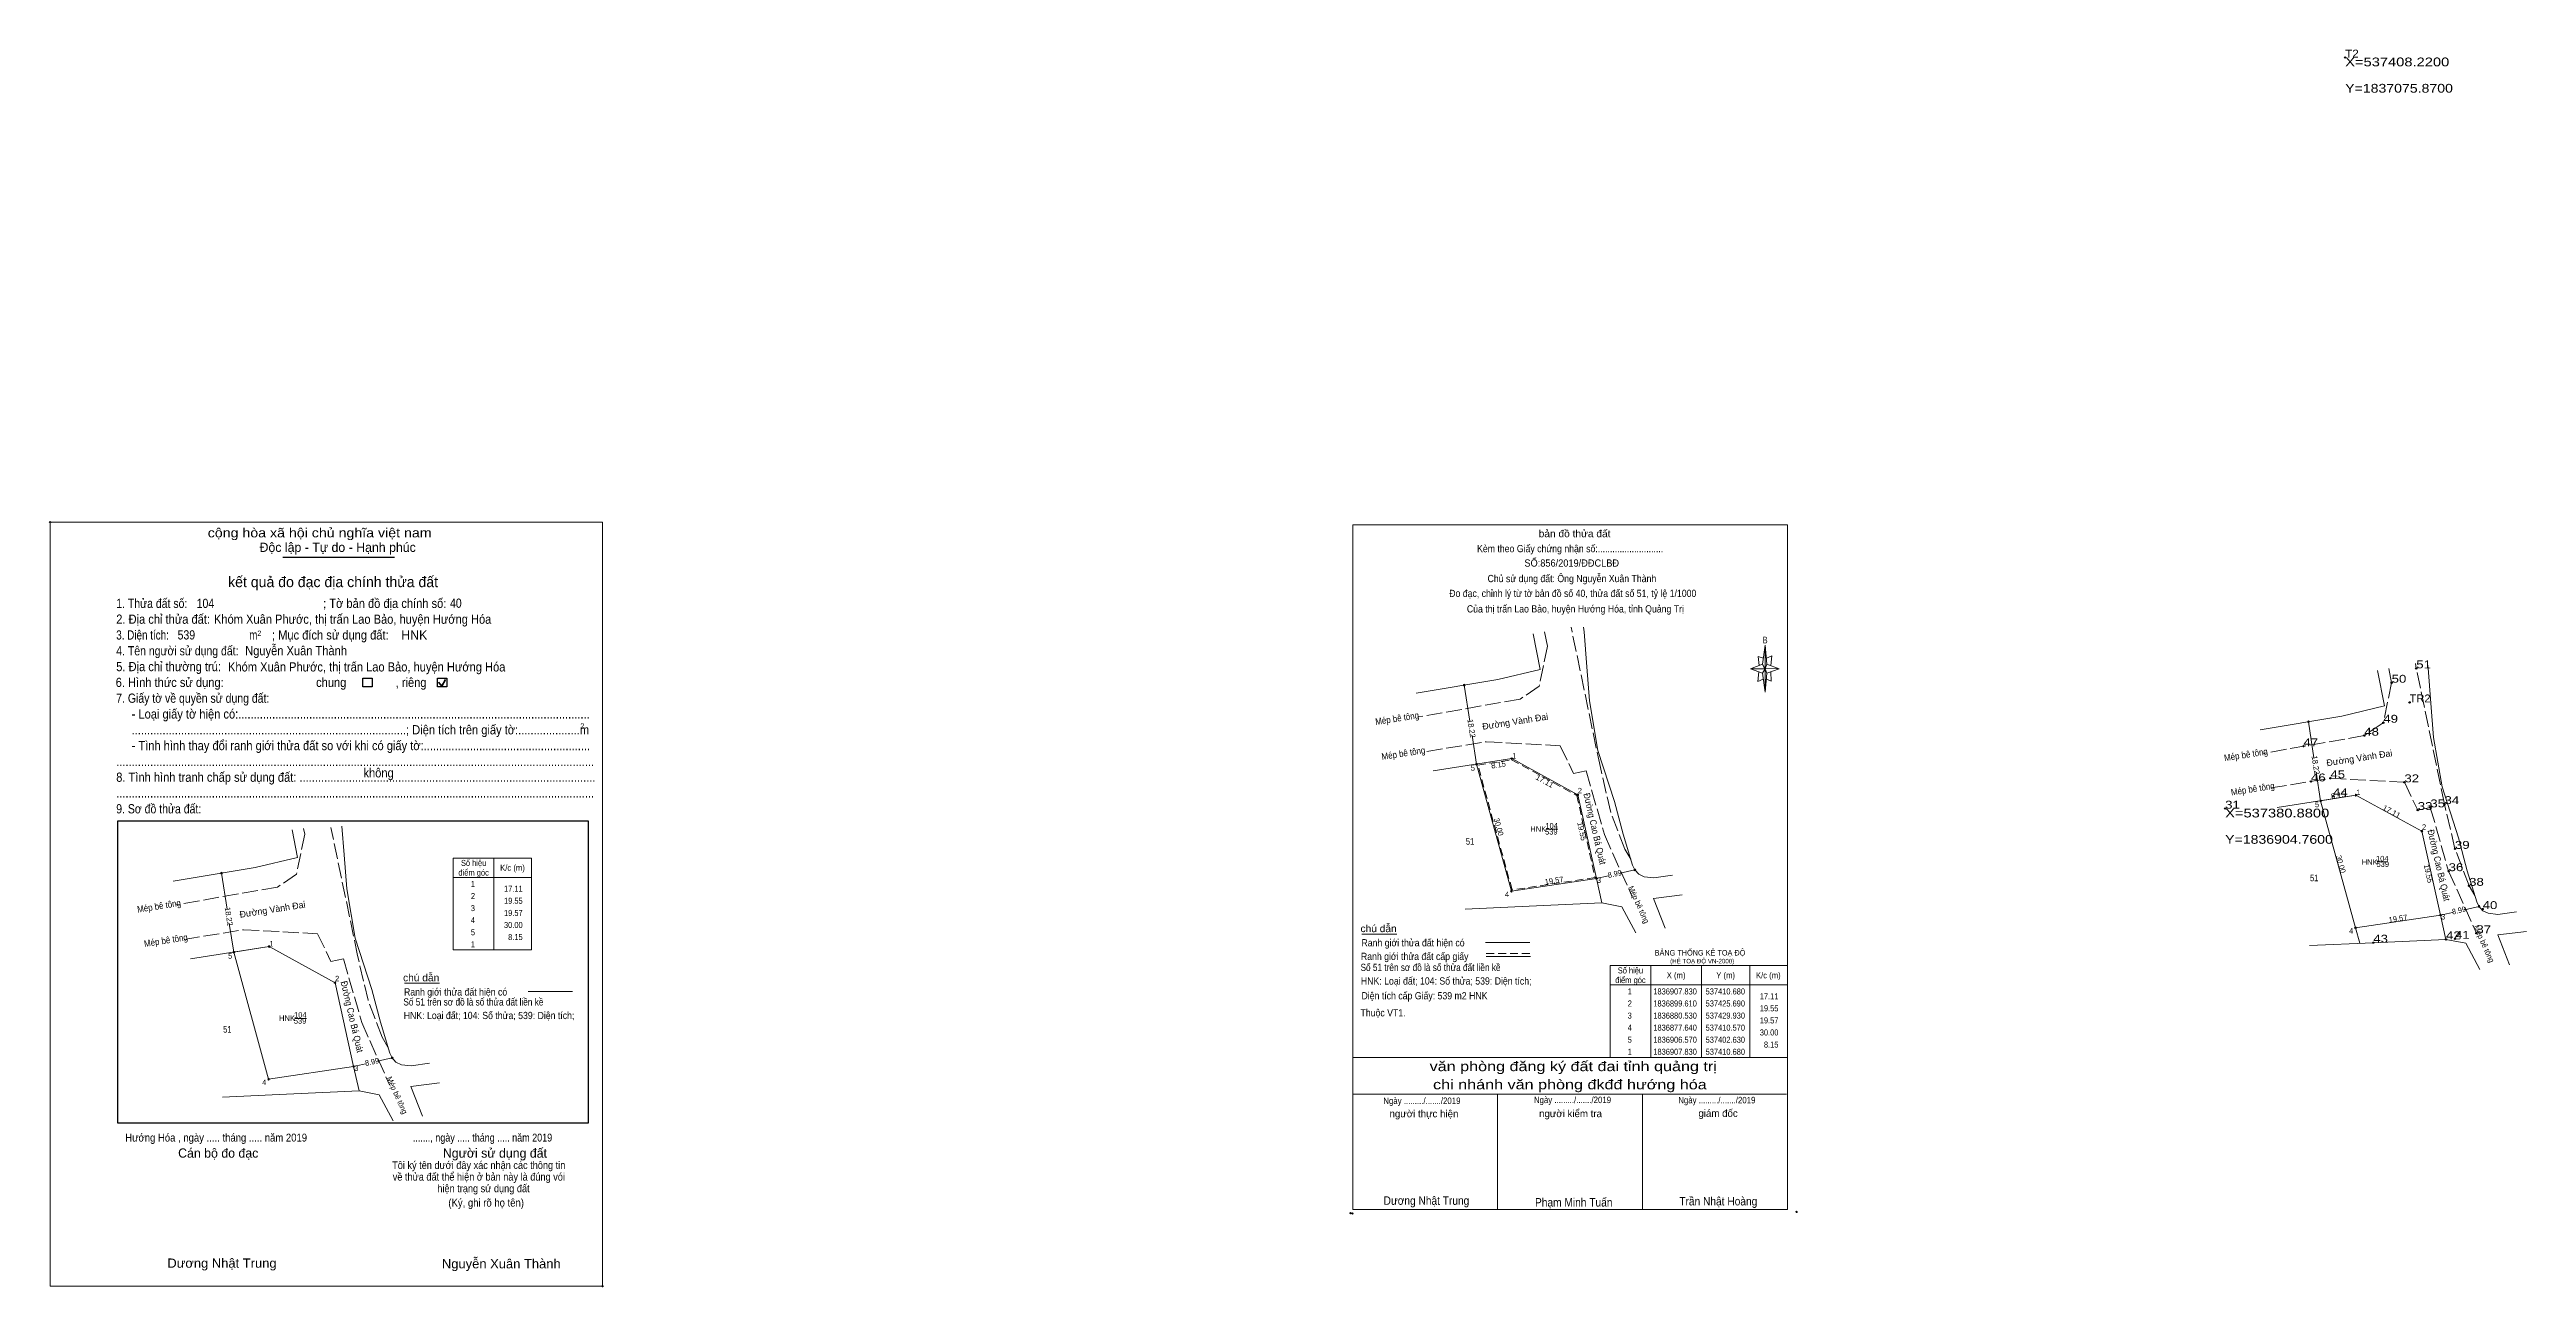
# Model space of a CAD drawing. Header units: metres. Extents: x 536885 to 537450, y 1836796 to 1837078.
import ezdxf
from ezdxf.enums import TextEntityAlignment as Align

# ---------------------------------------------------------------- set-up
doc = ezdxf.new("R2010")
doc.units = ezdxf.units.M
doc.header["$LTSCALE"] = 0.6
doc.header["$PDMODE"] = 32
doc.header["$PDSIZE"] = 0.3
doc.linetypes.add('LONG_DASHED', pattern=[7.5, 6, -1.5])
doc.linetypes.add('MEDIUM_DASHED', pattern=[4.5, 3, -1.5])
for name, color, linetype, lineweight in [('1', 7, 'Continuous', 13), ('10', 7, 'Continuous', 13), ('13', 7, 'Continuous', 13), ('17', 7, 'Continuous', 13), ('22', 7, 'Continuous', 13), ('23', 7, 'Continuous', 13), ('24', 7, 'LONG_DASHED', 13), ('3', 7, 'Continuous', 25), ('36', 7, 'Continuous', 13), ('40', 7, 'Continuous', 13), ('5', 7, 'Continuous', 13), ('6', 7, 'Continuous', 13), ('63', 7, 'Continuous', 13)]:
    doc.layers.add(name, color=color, linetype=linetype, lineweight=lineweight)
for name, color, linetype in [('12', 7, 'Continuous'), ('2', 7, 'Continuous'), ('7', 7, 'Continuous')]:
    doc.layers.add(name, color=color, linetype=linetype)

msp = doc.modelspace()

# ---------------------------------------------------------------- hatches: boundary and pattern name
at = {"layer": '63'}
for points in [[(537207.76, 1836932.89, 1), (537207.36, 1836932.89, 1)], [(537400.03, 1836924.57, 1), (537399.63, 1836924.57, 1)], [(537218.61, 1836916.15, 1), (537218.21, 1836916.15, 1)], [(537210.56, 1836914.89, 1), (537210.16, 1836914.89, 1)], [(537233.62, 1836907.93, 1), (537233.22, 1836907.93, 1)], [(537402.83, 1836906.57, 1), (537402.43, 1836906.57, 1)], [(537410.88, 1836907.83, 1), (537410.48, 1836907.83, 1)], [(537425.89, 1836899.61, 1), (537425.49, 1836899.61, 1)], [(536924.71, 1836890.07, 1), (536924.31, 1836890.07, 1)], [(537237.86, 1836888.85, 1), (537237.46, 1836888.85, 1)], [(537246.64, 1836890.8, 1), (537246.24, 1836890.8, 1)], [(537218.5, 1836885.96, 1), (537218.1, 1836885.96, 1)], [(537438.91, 1836882.48, 1), (537438.51, 1836882.48, 1)], [(537410.77, 1836877.64, 1), (537410.37, 1836877.64, 1)], [(537430.13, 1836880.53, 1), (537429.73, 1836880.53, 1)], [(536927.51, 1836872.07, 1), (536927.11, 1836872.07, 1)], [(536935.56, 1836873.33, 1), (536935.16, 1836873.33, 1)], [(536950.57, 1836865.11, 1), (536950.17, 1836865.11, 1)], [(536935.45, 1836843.14, 1), (536935.05, 1836843.14, 1)], [(536954.81, 1836846.03, 1), (536954.41, 1836846.03, 1)], [(536963.59, 1836847.98, 1), (536963.19, 1836847.98, 1)]]:
    msp.add_hatch(color=256, dxfattribs=at).paths.add_polyline_path(points)

# ---------------------------------------------------------------- linework, layer by layer
at = {"layer": '1'}
for p, q in [((537224.88, 1836936.48), (537223.28, 1836944.57)), ((537417.15, 1836928.16), (537415.55, 1836936.25)), ((536941.83, 1836893.66), (536940.58, 1836899.96)), ((537226.29, 1836900.06), (537228.89, 1836900.06)), ((536986.56, 1836893.49), (536986.56, 1836872.59)), ((537218.3, 1836885.96), (537237.66, 1836888.85)), ((536941.29, 1836856.98), (536943.89, 1836856.98)), ((536935.25, 1836843.14), (536954.61, 1836846.03))]:
    msp.add_line(p, q, dxfattribs=at)
at = {"layer": '1', "linetype": 'MEDIUM_DASHED'}
msp.add_lwpolyline([(537218.36, 1836915.89), (537233.2, 1836907.77), (537237.36, 1836889.06), (537218.48, 1836886.24), (537210.68, 1836914.69)], close=True, dxfattribs=at)
at = {"layer": '1'}
for points in [[(537410.68, 1836907.83), (537425.69, 1836899.61), (537429.93, 1836880.53), (537410.57, 1836877.64), (537402.63, 1836906.57)], [(536935.36, 1836873.33), (536950.37, 1836865.11), (536954.61, 1836846.03), (536935.25, 1836843.14), (536927.31, 1836872.07)]]:
    msp.add_lwpolyline(points, close=True, dxfattribs=at)
at = {"layer": '10'}
for p, q in [((537210.36, 1836914.89), (537218.3, 1836885.96)), ((537402.63, 1836906.57), (537410.57, 1836877.64)), ((537410.57, 1836877.64), (537429.93, 1836880.53)), ((536927.31, 1836872.07), (536935.25, 1836843.14))]:
    msp.add_line(p, q, dxfattribs=at)
at = {"layer": '13'}
msp.add_line((537415.71, 1836892.67), (537417.86, 1836892.67), dxfattribs=at)
at = {"layer": '17'}
for p, q in [((537184.28, 1836876.18), (537192.25, 1836876.18)), ((536966.21, 1836864.98), (536974.18, 1836864.98))]:
    msp.add_line(p, q, dxfattribs=at)
at = {"layer": '22', "linetype": 'LONG_DASHED'}
msp.add_line((537418.8, 1836933.45), (537418.16, 1836936.71), dxfattribs=at)
at = {"layer": '22'}
for p, q in [((537250.71, 1836884.3), (537257.24, 1836885.12)), ((537442.98, 1836875.98), (537449.51, 1836876.8)), ((537442.98, 1836875.98), (537445.61, 1836869.2)), ((536967.66, 1836841.48), (536974.19, 1836842.3))]:
    msp.add_line(p, q, dxfattribs=at)
at = {"layer": '22', "linetype": 'LONG_DASHED'}
for points in [[(537418.8, 1836933.45), (537416.91, 1836924.34), (537412.56, 1836921.39), (537389.46, 1836917.34)], [(537437.75, 1836884.95), (537436.45, 1836887.18), (537433.22, 1836895.6), (537430.84, 1836905.8), (537424.41, 1836936.72)], [(537391.3, 1836909.47), (537404.85, 1836911.68), (537421.71, 1836910.76), (537424.75, 1836904.45)], [(537424.75, 1836904.45), (537427.61, 1836905.05), (537431.78, 1836890.52), (537438.11, 1836876.38)]]:
    msp.add_lwpolyline(points, dxfattribs=at)
at = {"layer": '22'}
for points in [[(537430.29, 1836909.72), (537434.06, 1836898.09), (537436.04, 1836890.6), (537438.17, 1836883.56), (537438.69, 1836882.51), (537439.58, 1836881.5), (537440.8, 1836880.92), (537443.02, 1836880.67)], [(537243.77, 1836898.92), (537245.9, 1836891.88), (537246.42, 1836890.83), (537247.31, 1836889.82), (537248.53, 1836889.24), (537250.75, 1836888.99), (537254.97, 1836889.61)], [(537436.04, 1836890.6), (537438.17, 1836883.56), (537438.69, 1836882.51), (537439.58, 1836881.5), (537440.8, 1836880.92), (537443.02, 1836880.67), (537447.24, 1836881.29)], [(537238.9, 1836883.3), (537243.45, 1836882.42), (537246.65, 1836876.44)], [(537431.17, 1836874.98), (537435.72, 1836874.1), (537438.92, 1836868.12)], [(536960.72, 1836856.1), (536962.85, 1836849.06), (536963.37, 1836848.01), (536964.26, 1836847), (536965.48, 1836846.42), (536967.7, 1836846.17), (536971.92, 1836846.79)], [(536955.85, 1836840.48), (536960.4, 1836839.6), (536963.6, 1836833.62)]]:
    msp.add_lwpolyline(points, dxfattribs=at)
at = {"layer": '23'}
for p, q in [((536951.94, 1836900.75), (536952.44, 1836894.26)), ((537425.69, 1836899.61), (537429.93, 1836880.53)), ((537250.71, 1836884.3), (537253.34, 1836877.52)), ((536967.66, 1836841.48), (536970.29, 1836834.7))]:
    msp.add_line(p, q, dxfattribs=at)
for points in [[(537234.88, 1836945.07), (537235.49, 1836937.08), (537236.08, 1836929.3), (537238.02, 1836918.04)], [(537427.15, 1836936.75), (537427.76, 1836928.76), (537428.35, 1836920.98), (537430.29, 1836909.72)], [(537425.69, 1836899.61), (537410.68, 1836907.83), (537392.74, 1836905.03)], [(536952.44, 1836894.26), (536953.03, 1836886.48), (536954.97, 1836875.22)]]:
    msp.add_lwpolyline(points, dxfattribs=at)
at = {"layer": '24'}
for p, q in [((537226.53, 1836941.77), (537225.89, 1836945.03)), ((537232.14, 1836945.04), (537231.94, 1836946.11)), ((537424.41, 1836936.72), (537424.21, 1836937.79)), ((536943.48, 1836898.95), (536943.23, 1836900.24)), ((536955.52, 1836871.3), (536949.45, 1836900.47))]:
    msp.add_line(p, q, dxfattribs=at)
for points in [[(537245.48, 1836893.27), (537244.18, 1836895.5), (537240.95, 1836903.92), (537238.57, 1836914.12), (537232.14, 1836945.04)], [(537226.53, 1836941.77), (537224.64, 1836932.66), (537220.29, 1836929.71), (537197.19, 1836925.66)], [(537199.03, 1836917.79), (537212.58, 1836920), (537229.44, 1836919.08), (537232.48, 1836912.77)], [(537232.48, 1836912.77), (537235.34, 1836913.37), (537239.51, 1836898.84), (537245.84, 1836884.7)], [(536943.48, 1836898.95), (536941.59, 1836889.84), (536937.24, 1836886.89), (536914.14, 1836882.84)], [(536915.98, 1836874.97), (536929.53, 1836877.18), (536946.39, 1836876.26), (536949.43, 1836869.95)], [(536962.43, 1836850.45), (536961.13, 1836852.68), (536957.9, 1836861.1), (536955.52, 1836871.3)], [(536949.43, 1836869.95), (536952.29, 1836870.55), (536956.46, 1836856.02), (536962.79, 1836841.88)]]:
    msp.add_lwpolyline(points, dxfattribs=at)
at = {"layer": '3'}
for p, q in [((536938.48, 1836962.02), (536963.92, 1836962.02)), ((536900.92, 1836902.02), (537008.02, 1836902.02)), ((537008.02, 1836902.02), (537008.02, 1836833.08))]:
    msp.add_line(p, q, dxfattribs=at)
at = {"layer": '3', "lineweight": 35}
for p, q in [((536973.97, 1836933.58), (536974.68, 1836932.65)), ((536974.68, 1836932.65), (536975.55, 1836934.21))]:
    msp.add_line(p, q, dxfattribs=at)
at = {"layer": '3', "lineweight": 13}
msp.add_lwpolyline([(536885.5, 1836970), (537011.3, 1836970), (537011.3, 1836796), (536885.5, 1836796)], close=True, dxfattribs=at)
at = {"layer": '3'}
for points in [[(536956.69, 1836934.51), (536958.85, 1836934.51), (536958.85, 1836932.49), (536956.69, 1836932.49)], [(536973.68, 1836934.51), (536975.85, 1836934.51), (536975.85, 1836932.49), (536973.68, 1836932.49)]]:
    msp.add_lwpolyline(points, close=True, dxfattribs=at)
msp.add_lwpolyline([(537008.02, 1836833.08), (536900.92, 1836833.08), (536900.92, 1836902.02)], dxfattribs=at)
for p in [(536885.5, 1836970), (537011.3, 1836796)]:
    msp.add_point(p, dxfattribs=at)
at = {"layer": '36'}
for p, q in [((537234.7, 1836946.08), (537234.88, 1836945.07)), ((537426.97, 1836937.76), (537427.15, 1836936.75)), ((537207.81, 1836881.89), (537222.34, 1836882.55)), ((537238.9, 1836883.3), (537222.34, 1836882.55)), ((537411.55, 1836874.09), (537410.57, 1836877.64)), ((537429.93, 1836880.53), (537431.17, 1836874.98)), ((537400.08, 1836873.57), (537414.61, 1836874.23)), ((537431.17, 1836874.98), (537414.61, 1836874.23)), ((536924.76, 1836839.07), (536939.29, 1836839.73)), ((536955.85, 1836840.48), (536939.29, 1836839.73))]:
    msp.add_line(p, q, dxfattribs=at)
for points in [[(537238.02, 1836918.04), (537241.79, 1836906.41), (537243.77, 1836898.92), (537245.9, 1836891.88), (537246.42, 1836890.83), (537247.31, 1836889.82), (537248.53, 1836889.24), (537250.75, 1836888.99)], [(537238.02, 1836918.04), (537241.79, 1836906.41), (537243.77, 1836898.92), (537245.9, 1836891.88), (537246.42, 1836890.83), (537247.31, 1836889.82), (537248.53, 1836889.24), (537250.75, 1836888.99)], [(537233.42, 1836907.93), (537237.66, 1836888.85), (537238.9, 1836883.3)], [(537430.29, 1836909.72), (537434.06, 1836898.09), (537436.04, 1836890.6), (537438.17, 1836883.56), (537438.69, 1836882.51), (537439.58, 1836881.5), (537440.8, 1836880.92), (537443.02, 1836880.67)], [(536954.97, 1836875.22), (536958.74, 1836863.59), (536960.72, 1836856.1), (536962.85, 1836849.06), (536963.37, 1836848.01), (536964.26, 1836847), (536965.48, 1836846.42), (536967.7, 1836846.17)], [(536954.97, 1836875.22), (536958.74, 1836863.59), (536960.72, 1836856.1), (536962.85, 1836849.06), (536963.37, 1836848.01), (536964.26, 1836847), (536965.48, 1836846.42), (536967.7, 1836846.17)], [(536950.37, 1836865.11), (536954.61, 1836846.03), (536955.85, 1836840.48)]]:
    msp.add_lwpolyline(points, dxfattribs=at)
at = {"layer": '40'}
for points in [[(537196.59, 1836931.06), (537215.22, 1836934.17), (537224.88, 1836936.48)], [(537388.86, 1836922.74), (537407.49, 1836925.85), (537417.15, 1836928.16)], [(537233.42, 1836907.93), (537218.41, 1836916.15), (537200.47, 1836913.35)], [(537233.42, 1836907.93), (537218.41, 1836916.15), (537200.47, 1836913.35)], [(537425.69, 1836899.61), (537410.68, 1836907.83), (537392.74, 1836905.03)], [(536913.54, 1836888.24), (536932.17, 1836891.35), (536941.83, 1836893.66)], [(536950.37, 1836865.11), (536935.36, 1836873.33), (536917.42, 1836870.53)], [(536950.37, 1836865.11), (536935.36, 1836873.33), (536917.42, 1836870.53)]]:
    msp.add_lwpolyline(points, dxfattribs=at)
at = {"layer": '5'}
for p, q in [((537275.53, 1836937.69), (537276.08, 1836941.98)), ((537275.53, 1836935.6), (537272.78, 1836936.59)), ((537276.52, 1836935.6), (537276.08, 1836931.31)), ((537277.51, 1836933.84), (537276.41, 1836934.28)), ((537276.52, 1836937.69), (537279.27, 1836936.59)), ((537277.4, 1836935.93), (537277.51, 1836933.84)), ((537182.17, 1836848.1), (537281.17, 1836848.1)), ((537182.17, 1836839.74), (537280.95, 1836839.74)), ((537182.17, 1836839.74), (537280.95, 1836839.74)), ((537182.17, 1836839.74), (537280.95, 1836839.74)), ((537215.17, 1836813.46), (537215.17, 1836839.74)), ((537248.17, 1836813.46), (537248.17, 1836839.74))]:
    msp.add_line(p, q, dxfattribs=at)
for points in [[(537182.17, 1836969.44), (537281.17, 1836969.44), (537281.17, 1836813.46), (537182.17, 1836813.46)], [(537276.08, 1836941.98), (537276.52, 1836937.69), (537276.08, 1836936.59)], [(537276.08, 1836936.59), (537272.78, 1836936.59), (537275.53, 1836937.69), (537276.52, 1836935.6), (537279.27, 1836936.59), (537276.08, 1836936.7)], [(537276.08, 1836936.59), (537276.08, 1836931.31), (537275.53, 1836935.6)]]:
    msp.add_lwpolyline(points, close=True, dxfattribs=at)
for points in [[(537275.75, 1836939.01), (537274.54, 1836939.45), (537274.76, 1836937.36)], [(537276.41, 1836939.01), (537277.62, 1836939.56), (537277.4, 1836937.36)], [(537276.08, 1836936.59), (537275.53, 1836937.69), (537272.78, 1836936.59)], [(537274.65, 1836935.93), (537274.43, 1836933.73), (537275.64, 1836934.28)], [(537276.08, 1836936.59), (537276.52, 1836935.6), (537279.27, 1836936.59)], [(537281.17, 1836813.46), (537182.17, 1836813.46), (537182.17, 1836839.74)]]:
    msp.add_lwpolyline(points, dxfattribs=at)
for p in [(537181.65, 1836812.61), (537182.09, 1836812.53)]:
    msp.add_point(p, dxfattribs=at)
at = {"layer": '6'}
for p, q in [((537212.44, 1836874.27), (537222.5, 1836874.27)), ((537212.6, 1836871.05), (537222.65, 1836871.05)), ((536994.37, 1836863.07), (537004.43, 1836863.07))]:
    msp.add_line(p, q, dxfattribs=at)
at = {"layer": '6', "linetype": 'MEDIUM_DASHED'}
msp.add_line((537212.6, 1836871.73), (537222.72, 1836871.73), dxfattribs=at)
at = {"layer": '6'}
msp.add_point((537283.26, 1836812.9), dxfattribs=at)
at = {"layer": '63'}
for p, q in [((537207.56, 1836932.89), (537208.84, 1836924.69)), ((537399.83, 1836924.57), (537401.11, 1836916.37)), ((537209.35, 1836921.4), (537210.36, 1836914.89)), ((537401.62, 1836913.08), (537402.63, 1836906.57)), ((536924.51, 1836890.07), (536925.79, 1836881.87)), ((537240.39, 1836889.46), (537237.66, 1836888.85)), ((537246.44, 1836890.8), (537243.09, 1836890.06)), ((537438.71, 1836882.48), (537435.36, 1836881.74)), ((536926.3, 1836878.58), (536927.31, 1836872.07)), ((537432.66, 1836881.14), (537429.93, 1836880.53)), ((537250.04, 1836869), (537250.04, 1836848.1)), ((537261.59, 1836869), (537261.59, 1836848.1)), ((537272.59, 1836869), (537272.59, 1836848.1)), ((537240.8, 1836864.6), (537281.17, 1836864.6)), ((536957.34, 1836846.64), (536954.61, 1836846.03)), ((536963.39, 1836847.98), (536960.04, 1836847.24))]:
    msp.add_line(p, q, dxfattribs=at)
for points in [[(536986.56, 1836872.59), (536977.32, 1836872.59), (536977.32, 1836893.49), (536986.56, 1836893.49)], [(536977.32, 1836889.09), (536986.56, 1836889.09), (536995.14, 1836889.09)], [(536986.56, 1836893.49), (536995.14, 1836893.49), (536995.14, 1836872.59), (536986.56, 1836872.59)]]:
    msp.add_lwpolyline(points, dxfattribs=at)
msp.add_lwpolyline([(537240.8, 1836869), (537281.17, 1836869), (537281.17, 1836848.1), (537240.8, 1836848.1)], close=True, dxfattribs=at)
for centre in [(537207.56, 1836932.89), (537399.83, 1836924.57), (537218.41, 1836916.15), (537210.36, 1836914.89), (537233.42, 1836907.93), (537402.63, 1836906.57), (537410.68, 1836907.83), (537425.69, 1836899.61), (536924.51, 1836890.07), (537237.66, 1836888.85), (537246.44, 1836890.8), (537218.3, 1836885.96), (537438.71, 1836882.48), (537410.57, 1836877.64), (537429.93, 1836880.53), (536927.31, 1836872.07), (536935.36, 1836873.33), (536950.37, 1836865.11), (536935.25, 1836843.14), (536954.61, 1836846.03), (536963.39, 1836847.98)]:
    msp.add_circle(centre, 0.2, dxfattribs=at)
at = {"layer": '7'}
for p in [(537408.22, 1837075.87), (537418.8, 1836933.45), (537424.41, 1836936.72), (537422.89, 1836928.97), (537416.91, 1836924.34), (537398.72, 1836918.96), (537412.56, 1836921.39), (537400.43, 1836910.96), (537404.85, 1836911.68), (537421.71, 1836910.76), (537405.46, 1836907.57), (537427.61, 1836905.05), (537430.84, 1836905.8), (537380.88, 1836904.76), (537424.75, 1836904.45), (537433.22, 1836895.6), (537431.78, 1836890.52), (537436.45, 1836887.18), (537439.53, 1836881.89), (537414.62, 1836874.23), (537431.17, 1836874.98), (537433.23, 1836875.11), (537438.11, 1836876.38)]:
    msp.add_point(p, dxfattribs=at)

# ---------------------------------------------------------------- texts
at = {"layer": '1'}
for p in [(537224.435, 1836899.5), (537413.805, 1836891.97), (536939.435, 1836856.42)]:
    msp.add_text('HNK', height=1.25, dxfattribs=at).set_placement(p, align=Align.CENTER)
at = {"layer": '1', "width": 0.85}
for s, p in [('539', (537227.41, 1836898.86)), ('104', (537227.47, 1836900.23)), ('104', (537416.66, 1836892.75)), ('539', (537416.78, 1836891.49)), ('539', (536942.41, 1836855.78)), ('104', (536942.47, 1836857.15))]:
    msp.add_text(s, height=1.25, dxfattribs=at).set_placement(p, align=Align.CENTER)
at = {"layer": '1'}
for s, height, width, p in [('BẢNG THỐNG KÊ TOẠ ĐỘ ', 1.265, 0.95, (537250.95, 1836871.3)), ('(HỆ TOẠ ĐỘ VN-2000)', 1.023, 0.9, (537254.47, 1836869.52))]:
    msp.add_text(s, height=height, dxfattribs=dict(at, width=width)).set_placement(p)
at = {"layer": '12'}
for s, width, p in [('T2', 1.1, (537408.22, 1837075.87)), ('50', 1.25, (537418.8, 1836933.45)), ('51', 1.25, (537424.41, 1836936.72)), ('TR2', 1.05, (537422.89, 1836928.97)), ('48', 1.25, (537412.56, 1836921.39)), ('49', 1.25, (537416.91, 1836924.34)), ('47', 1.25, (537398.72, 1836918.96)), ('46', 1.25, (537400.43, 1836910.96)), ('45', 1.25, (537404.85, 1836911.68)), ('32', 1.25, (537421.71, 1836910.76)), ('31', 1.25, (537380.88, 1836904.76)), ('44', 1.25, (537405.46, 1836907.57)), ('33', 1.25, (537424.75, 1836904.45)), ('35', 1.25, (537427.61, 1836905.05)), ('34', 1.25, (537430.84, 1836905.8)), ('39', 1.25, (537433.22, 1836895.6)), ('36', 1.25, (537431.78, 1836890.52)), ('38', 1.25, (537436.45, 1836887.18)), ('40', 1.25, (537439.53, 1836881.89)), ('42', 1.25, (537431.17, 1836874.98)), ('41', 1.25, (537433.23, 1836875.11)), ('37', 1.25, (537438.11, 1836876.38)), ('43', 1.25, (537414.62, 1836874.23))]:
    msp.add_text(s, height=1.8, dxfattribs=dict(at, width=width)).set_placement(p)
at = {"layer": '2'}
for s, width, p in [('X=537408.2200', 1.25, (537408.22, 1837073.87)), ('Y=1837075.8700', 1.2, (537408.22, 1837067.87)), ('X=537380.8800', 1.25, (537380.88, 1836902.76)), ('Y=1836904.7600', 1.2, (537380.88, 1836896.76))]:
    msp.add_text(s, height=2, dxfattribs=dict(at, width=width)).set_placement(p)
at = {"layer": '3'}
for s, height, width, p in [('cộng hòa xã hội chủ nghĩa việt nam', 2.1, 1.15, (536921.38, 1836966.56)), ('1. Thửa đất số:', 2.1, 0.85, (536900.54, 1836950.48)), ('104', 2.1, 0.85, (536918.86, 1836950.48)), ('; Tờ bản đồ địa chính số:', 2.1, 0.9, (536947.66, 1836950.48)), ('40', 2.1, 0.85, (536976.56, 1836950.52)), ('3. Diện tích:', 2.1, 0.8, (536900.54, 1836943.28)), ('2. Địa chỉ thửa đất:', 2.1, 0.9, (536900.54, 1836946.88)), ('539', 2.1, 0.85, (536914.52, 1836943.3)), ('Khóm Xuân Phước, thị trấn Lao Bảo, huyện Hướng Hóa', 2.1, 0.9, (536922.8, 1836946.88)), ('m', 2.1, 0.8, (536930.82, 1836943.28)), ('2', 1.2, 0.8, (536932.7, 1836944.12)), ('; Mục đích sử dụng đất:', 2.1, 0.9, (536936.02, 1836943.28)), ('4. Tên người sử dụng đất:', 2.1, 0.85, (536900.54, 1836939.68)), ('Nguyễn Xuân Thành', 2.1, 0.9, (536929.92, 1836939.7)), ('6. Hình thức sử dụng:', 2.1, 0.9, (536900.42, 1836932.48)), ('5. Địa chỉ thường trú:', 2.1, 0.9, (536900.54, 1836936.08)), ('Khóm Xuân Phước, thị trấn Lao Bảo, huyện Hướng Hóa', 2.1, 0.9, (536926, 1836936.01)), ('chung                , riêng', 2.1, 0.9, (536946.06, 1836932.48)), ('7. Giấy tờ về quyền sử dụng đất:', 2.1, 0.85, (536900.54, 1836928.88)), ('     - Loại giấy tờ hiện có:..................................................................................................................', 2.1, 0.9, (536900.54, 1836925.28)), ('     .........................................................................................; Diện tích trên giấy tờ:....................m', 2.1, 0.9, (536900.54, 1836921.68)), ('2', 1.2, 0.8, (537006.26, 1836923)), ('     - Tình hình thay đổi ranh giới thửa đất so với khi có giấy tờ:......................................................', 2.1, 0.9, (536900.54, 1836918.08)), ('8. Tình hình tranh chấp sử dụng đất: ................................................................................................', 2.1, 0.9, (536900.54, 1836910.88)), ('...........................................................................................................................................................', 2.1, 0.9, (536900.54, 1836914.48)), ('không', 2.1, 0.9, (536956.86, 1836911.88)), ('9. Sơ đồ thửa đất:', 2.1, 0.85, (536900.54, 1836903.68)), ('...........................................................................................................................................................', 2.1, 0.9, (536900.54, 1836907.28)), ('Hướng Hóa , ngày ..... tháng ..... năm 2019', 1.8, 0.9, (536902.6, 1836828.92)), ('......., ngày ..... tháng ..... năm 2019', 1.8, 0.85, (536968.1, 1836828.92)), ('(Ký, ghi rõ họ tên)', 1.8, 0.9, (536976.19, 1836814.1)), ('Dương Nhật Trung', 2.1, 1.05, (536912.18, 1836800.18)), ('Nguyễn Xuân Thành', 2.1, 1.05, (536974.72, 1836800.04))]:
    msp.add_text(s, height=height, dxfattribs=dict(at, width=width)).set_placement(p)
for s, p in [('Độc lập - Tự do - Hạnh phúc', (536933.18, 1836963.25)), ('HNK', (536965.46, 1836943.27)), ('Cán bộ đo đạc', (536914.64, 1836825.25)), ('Người sử dụng đất', (536974.94, 1836825.25))]:
    msp.add_text(s, height=2.1, dxfattribs=at).set_placement(p)
for s, height, p in [('kết quả đo đạc địa chính thửa đất', 2.4, (536949.93, 1836955.22)), ('.', 0.6001, (537011.2905, 1836795.68))]:
    msp.add_text(s, height=height, dxfattribs=at).set_placement(p, align=Align.CENTER)
at = {"layer": '3', "width": 0.9}
for s, p in [('Tôi ký tên dưới đây xác nhận các thông tin', (536983.11, 1836822.68)), ('về thửa đất thể hiện ở bản này là đúng vói', (536983.13, 1836820.03)), ('hiện trạng sử dụng đất', (536984.185, 1836817.38))]:
    msp.add_text(s, height=1.735, dxfattribs=at).set_placement(p, align=Align.CENTER)
at = {"layer": '36', "width": 0.9}
for s, rotation, p in [('Mép bê tông', 8.856, (537192.3945, 1836924.5835)), ('Mép bê tông', 8.856, (537193.8245, 1836916.6235)), ('Mép bê tông', 8.856, (537385.7195, 1836916.3343)), ('Đường Cao Bá Quát', 283.001, (537236.5662, 1836900.0137)), ('Mép bê tông', 8.856, (537387.2795, 1836908.5143)), ('Đường Cao Bá Quát', 283.001, (537428.8362, 1836891.6937)), ('Mép bê tông', 8.856, (536910.3945, 1836881.8335)), ('Mép bê tông', 8.856, (536911.9545, 1836874.0135)), ('Đường Cao Bá Quát', 283.001, (536953.5162, 1836857.1937))]:
    msp.add_text(s, height=1.5, rotation=rotation, dxfattribs=at).set_placement(p, align=Align.CENTER)
at = {"layer": '36'}
for p in [(537219.2895, 1836923.887), (537411.5595, 1836915.567), (536936.2395, 1836881.067)]:
    msp.add_text('Đường Vành Đai', height=1.5, rotation=8.856, dxfattribs=at).set_placement(p, align=Align.CENTER)
at = {"layer": '36', "width": 0.75}
for p in [(537208.895, 1836896.55), (537401.165, 1836888.23), (536925.845, 1836853.73)]:
    msp.add_text('51', height=1.5, dxfattribs=at).set_placement(p, align=Align.CENTER)
at = {"layer": '5'}
for s, height, width, p in [('bản đồ thửa đất', 1.65, 1.05, (537232.705, 1836966.6)), ('Kèm theo Giấy chứng nhận số:...........................', 1.65, 0.9, (537231.69, 1836963.18)), ('SỐ:856/2019/ĐĐCLBĐ', 1.65, 0.95, (537232.055, 1836959.89)), ('Chủ sử dụng đất: Ông Nguyễn Xuân Thành', 1.65, 0.9, (537232.095, 1836956.36)), ('Đo đạc, chỉnh lý từ tờ bản đồ số 40, thửa đất số 51, tỷ lệ 1/1000 ', 1.65, 0.9, (537232.57, 1836952.98)), ('Của thị trấn Lao Bảo, huyện Hướng Hóa, tỉnh Quảng Trị', 1.65, 0.9, (537232.89, 1836949.45)), ('B', 1.515, 0.75, (537276.115, 1836942.42)), ('văn phòng đăng ký đất đai tỉnh quảng trị', 2.2, 1.25, (537232.4, 1836844.96)), ('chi nhánh văn phòng đkđđ hướng hóa', 2.2, 1.25, (537231.635, 1836840.82)), ('Ngày ........./......./2019', 1.485, 0.9, (537197.93, 1836837.47)), ('Ngày ........./......./2019', 1.485, 0.9, (537232.23, 1836837.68)), ('Ngày ........./......./2019', 1.485, 0.9, (537265.1, 1836837.62)), ('Dương Nhật Trung', 1.92, 0.9, (537198.96, 1836814.51)), ('Phạm Minh Tuấn', 1.925, 0.9, (537232.51, 1836814.12)), ('Trần Nhật Hoàng', 1.925, 0.9, (537265.44, 1836814.37))]:
    msp.add_text(s, height=height, dxfattribs=dict(at, width=width)).set_placement(p, align=Align.CENTER)
for s, p in [('người thực hiện', (537198.395, 1836834.45)), ('người kiểm tra', (537231.78, 1836834.48)), ('giám đốc', (537265.39, 1836834.54))]:
    msp.add_text(s, height=1.65, dxfattribs=at).set_placement(p, align=Align.CENTER)
at = {"layer": '6'}
for s, width, p in [('chú dẫn', 1.05, (537183.94, 1836876.63)), ('Ranh giới thửa đất cấp giấy', 0.9, (537184.04, 1836870.28)), ('Ranh giới thửa đất hiện có ', 0.9, (537184.16, 1836873.38)), ('chú dẫn', 1.05, (536965.87, 1836865.43)), ('Số 51 trên sơ đồ là số thửa đất liền kề', 0.85, (537183.95, 1836867.77)), ('HNK: Loại đất; 104: Số thửa; 539: Diện tích;', 0.9, (537184.03, 1836864.68)), ('Số 51 trên sơ đồ là số thửa đất liền kề', 0.85, (536965.95, 1836859.91)), ('Ranh giới thửa đất hiện có ', 0.9, (536966.09, 1836862.18)), ('Diện tích cấp Giấy: 539 m2 HNK', 0.9, (537184.17, 1836861.32)), ('HNK: Loại đất; 104: Số thửa; 539: Diện tích;', 0.9, (536966.03, 1836856.82)), ('Thuộc VT1.', 0.9, (537183.95, 1836857.43))]:
    msp.add_text(s, height=1.65, dxfattribs=dict(at, width=width)).set_placement(p)
at = {"layer": '63'}
for s, rotation, width, p in [('18.22', 278.842, 0.9, (537208.6231, 1836922.9261)), ('18.22', 278.842, 0.9, (537400.8931, 1836914.6061)), ('8.15', 8.896, 0.9, (537215.4584, 1836914.1483)), ('8.15', 8.896, 0.9, (537406.7634, 1836907.219)), ('30.00', 285.347, 0.95, (537214.8255, 1836900.4454)), ('19.55', 282.529, 0.9, (537233.7688, 1836899.4656)), ('30.00', 285.347, 0.95, (537406.6468, 1836891.9404)), ('19.57', 8.49, 0.9, (537228.1327, 1836887.7681)), ('8.99', 12.522, 0.95, (537241.9845, 1836889.2919)), ('19.55', 282.529, 0.9, (537426.5588, 1836889.8356)), ('Mép bê tông', 294.116, 0.95, (537246.7583, 1836882.6354)), ('8.99', 12.522, 0.95, (537434.2545, 1836880.9719)), ('18.22', 278.842, 0.9, (536925.5731, 1836880.1061)), ('19.57', 8.49, 0.9, (537420.3427, 1836879.0981)), ('Mép bê tông', 294.116, 0.95, (537439.2683, 1836873.7154)), ('8.99', 12.522, 0.95, (536958.9345, 1836846.4719)), ('Mép bê tông', 294.116, 0.95, (536963.9483, 1836839.2153))]:
    msp.add_text(s, height=1.25, rotation=rotation, dxfattribs=dict(at, width=width)).set_placement(p, align=Align.CENTER)
for s, height, width, p in [(' 1', 1.25, 0.75, (537219.39, 1836916.18)), (' 5', 1.25, 0.8, (537210, 1836913.41)), (' 2', 1.25, 0.85, (537234.39, 1836908.24)), (' 5', 1.25, 0.8, (537402.27, 1836905.09)), (' 1', 1.25, 0.75, (537411.66, 1836907.86)), (' 2', 1.25, 0.85, (537426.66, 1836899.92)), (' 3', 1.25, 0.8, (537238.73, 1836887.83)), ('17.11', 1.375, 0.85, (536993.11, 1836885.82)), ('19.55', 1.375, 0.85, (536993.11, 1836883.08)), (' 4', 1.25, 0.85, (537217.78, 1836884.61)), ('30.00', 1.375, 0.85, (536993.11, 1836877.58)), ('19.57', 1.375, 0.85, (536993.11, 1836880.32)), (' 4', 1.25, 0.85, (537410.05, 1836876.29)), (' 3', 1.25, 0.8, (537431, 1836879.51)), (' 5', 1.25, 0.8, (536926.95, 1836870.59)), (' 1', 1.25, 0.75, (536936.34, 1836873.36)), ('8.15', 1.375, 0.85, (536993.11, 1836874.82)), (' 2', 1.25, 0.85, (536951.34, 1836865.42)), ('17.11', 1.375, 0.85, (537279.14, 1836861.33)), ('19.55', 1.375, 0.85, (537279.14, 1836858.59)), ('30.00', 1.375, 0.85, (537279.14, 1836853.09)), ('19.57', 1.375, 0.85, (537279.14, 1836855.83)), ('8.15', 1.375, 0.85, (537279.14, 1836850.33)), (' 4', 1.25, 0.85, (536934.73, 1836841.79)), (' 3', 1.25, 0.8, (536955.68, 1836845.01))]:
    msp.add_text(s, height=height, dxfattribs=dict(at, width=width)).set_placement(p, align=Align.RIGHT)
for p in [(537225.6048, 1836910.4852), (537418.4898, 1836903.5579)]:
    msp.add_text('17.11', height=1.25, rotation=331.293, dxfattribs=at).set_placement(p, align=Align.CENTER)
for s, width, p in [('điểm góc', 0.9, (536981.945, 1836889.51)), ('Số hiệu', 0.85, (536981.945, 1836891.71)), (' 1', 0.75, (536981.56, 1836886.92)), ('K/c (m)', 0.95, (536990.8, 1836890.61)), (' 3', 0.8, (536981.55, 1836881.42)), (' 2', 0.85, (536981.565, 1836884.18)), (' 4', 0.85, (536981.555, 1836878.68)), (' 5', 0.8, (536981.56, 1836875.92)), (' 1', 0.75, (536981.56, 1836873.18)), ('điểm góc', 0.9, (537245.425, 1836865.02)), ('Số hiệu', 0.85, (537245.425, 1836867.22)), ('X (m)', 0.95, (537255.825, 1836866.12)), ('Y (m)', 0.95, (537267.105, 1836866.12)), ('K/c (m)', 0.95, (537276.83, 1836866.12)), (' 2', 0.85, (537245.045, 1836859.69)), (' 1', 0.75, (537245.04, 1836862.43)), ('1836907.830', 0.85, (537255.595, 1836862.43)), ('1836899.610', 0.85, (537255.595, 1836859.69)), ('537410.680', 0.85, (537267.035, 1836862.43)), ('537425.690', 0.85, (537267.035, 1836859.69)), (' 4', 0.85, (537245.035, 1836854.19)), (' 3', 0.8, (537245.03, 1836856.93)), ('1836880.530', 0.85, (537255.595, 1836856.93)), ('1836877.640', 0.85, (537255.595, 1836854.19)), ('537429.930', 0.85, (537267.035, 1836856.93)), ('537410.570', 0.85, (537267.035, 1836854.19)), (' 5', 0.8, (537245.04, 1836851.43)), (' 1', 0.75, (537245.04, 1836848.69)), ('1836906.570', 0.85, (537255.595, 1836851.43)), ('1836907.830', 0.85, (537255.595, 1836848.69)), ('537402.630', 0.85, (537267.035, 1836851.43)), ('537410.680', 0.85, (537267.035, 1836848.69))]:
    msp.add_text(s, height=1.375, dxfattribs=dict(at, width=width)).set_placement(p, align=Align.CENTER)

doc.saveas('drawing.dxf')
